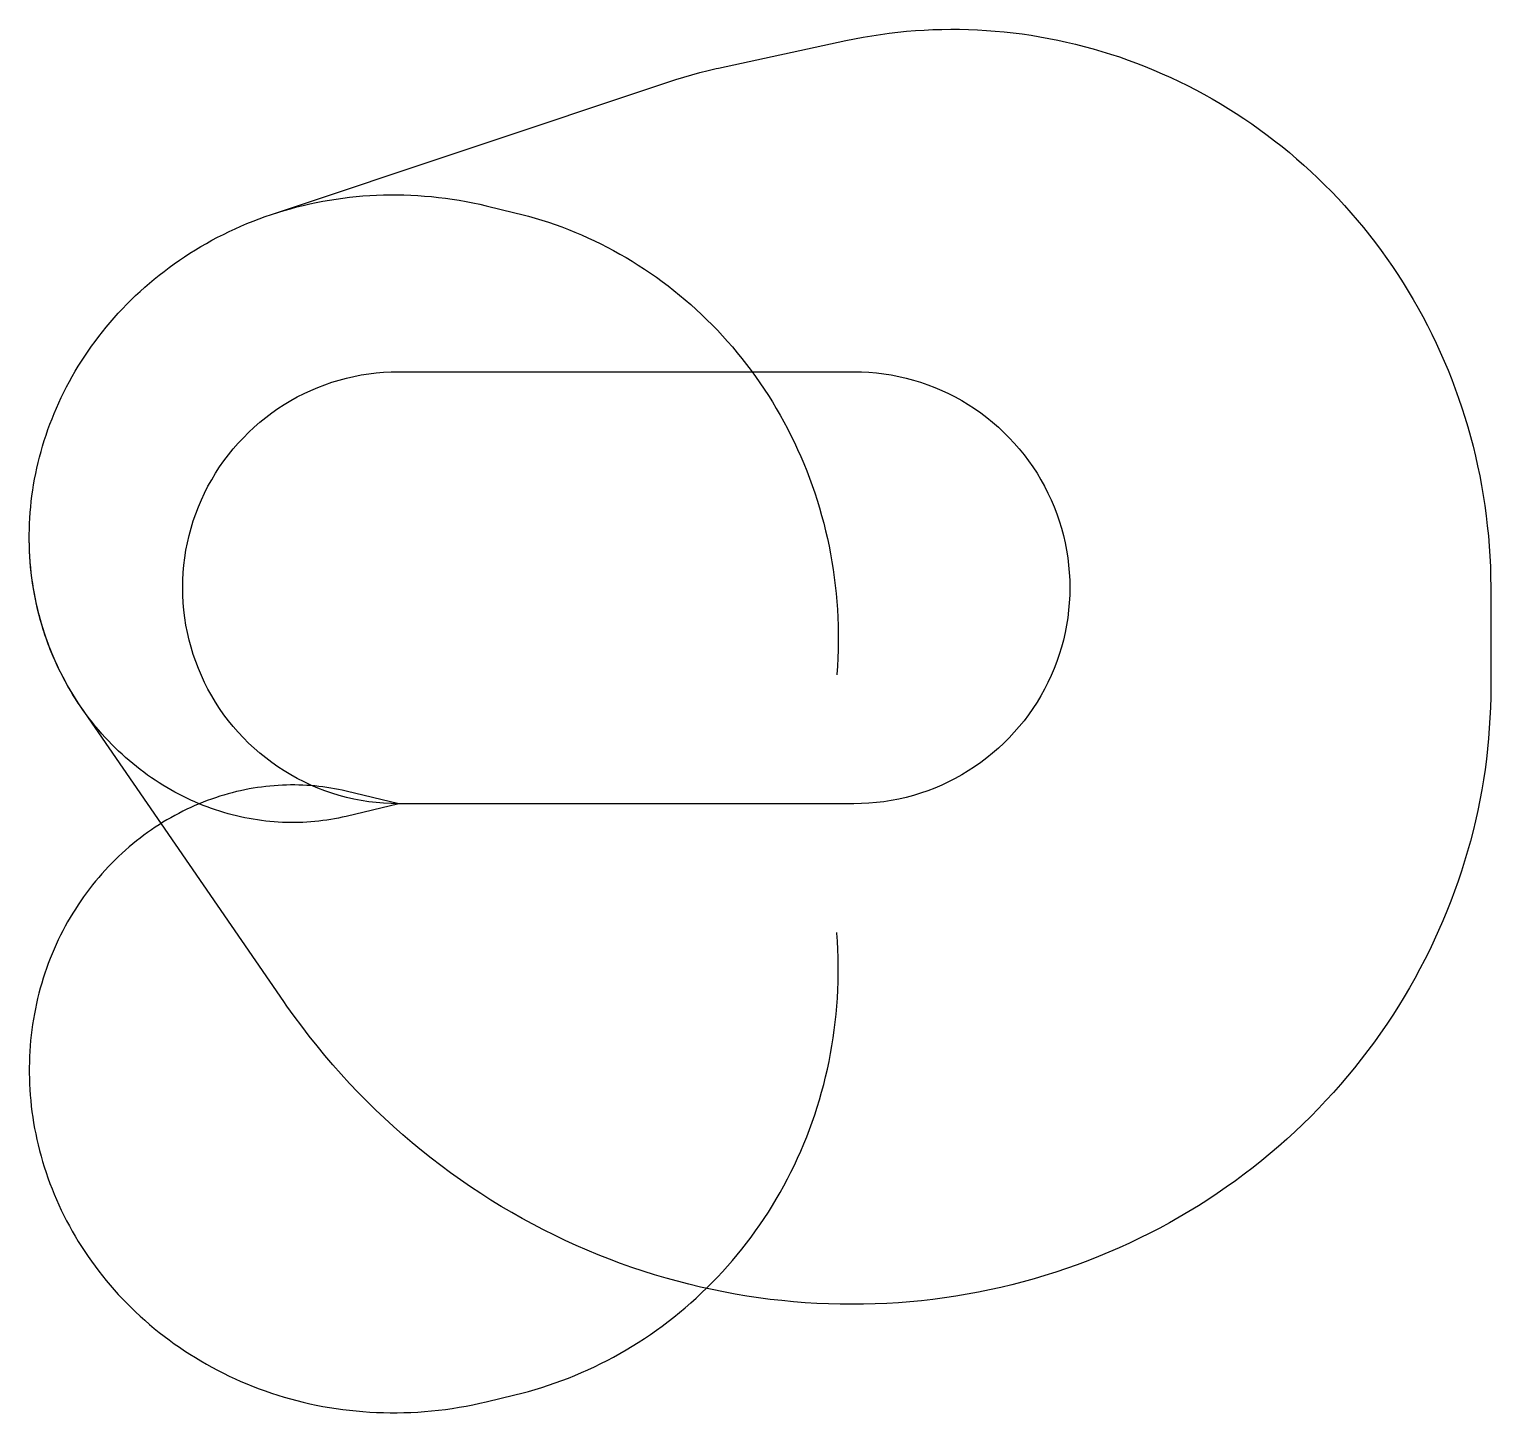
# Model space of a CAD drawing. Header units: metres. Extents: x -14274 to 42188, y -23522 to 29917.
import ezdxf

# ---------------------------------------------------------------- set-up
doc = ezdxf.new("R2010")
doc.units = ezdxf.units.M

msp = doc.modelspace()

# ---------------------------------------------------------------- linework, layer by layer
at = {"layer": 'NorminalTrack', "color": 1}
msp.add_lwpolyline([(0, 0), (0, 0), (-291, 5), (-582, 20), (-872, 46), (-1161, 81), (-1449, 127), (-1735, 182), (-2019, 248), (-2300, 323), (-2579, 408), (-2854, 503), (-3126, 608), (-3394, 721), (-3658, 845), (-3917, 977), (-4172, 1118), (-4422, 1268), (-4666, 1427), (-4905, 1594), (-5137, 1769), (-5364, 1952), (-5584, 2143), (-5797, 2342), (-6002, 2548), (-6201, 2761), (-6392, 2981), (-6575, 3207), (-6751, 3440), (-6918, 3678), (-7076, 3923), (-7226, 4172), (-7368, 4427), (-7500, 4686), (-7623, 4950), (-7737, 5219), (-7841, 5490), (-7936, 5766), (-8021, 6044), (-8097, 6326), (-8162, 6610), (-8218, 6895), (-8263, 7183), (-8299, 7472), (-8324, 7762), (-8339, 8053), (-8344, 8344), (-8339, 8636), (-8324, 8927), (-8299, 9217), (-8263, 9506), (-8218, 9793), (-8162, 10079), (-8097, 10363), (-8021, 10644), (-7936, 10923), (-7841, 11198), (-7737, 11470), (-7623, 11738), (-7500, 12002), (-7368, 12262), (-7226, 12517), (-7076, 12766), (-6918, 13011), (-6751, 13249), (-6575, 13482), (-6392, 13708), (-6201, 13928), (-6002, 14141), (-5797, 14347), (-5584, 14546), (-5364, 14737), (-5137, 14920), (-4905, 15095), (-4666, 15262), (-4422, 15421), (-4172, 15571), (-3917, 15712), (-3658, 15844), (-3394, 15967), (-3126, 16081), (-2854, 16186), (-2579, 16280), (-2300, 16366), (-2019, 16441), (-1735, 16507), (-1449, 16562), (-1161, 16608), (-872, 16643), (-582, 16669), (-291, 16684), (0, 16689), (0, 16689), (17581, 16689), (17581, 16689), (17872, 16684), (18163, 16669), (18453, 16643), (18742, 16608), (19030, 16562), (19316, 16507), (19600, 16441), (19881, 16366), (20160, 16280), (20435, 16186), (20707, 16081), (20975, 15967), (21239, 15844), (21499, 15712), (21753, 15571), (22003, 15421), (22247, 15262), (22486, 15095), (22718, 14920), (22945, 14737), (23165, 14546), (23378, 14347), (23584, 14141), (23782, 13928), (23973, 13708), (24157, 13482), (24332, 13249), (24499, 13011), (24658, 12766), (24808, 12517), (24949, 12262), (25081, 12002), (25204, 11738), (25318, 11470), (25422, 11198), (25517, 10923), (25602, 10644), (25678, 10363), (25743, 10079), (25799, 9793), (25844, 9506), (25880, 9217), (25905, 8927), (25920, 8636), (25926, 8344), (25920, 8053), (25905, 7762), (25880, 7472), (25844, 7183), (25799, 6895), (25743, 6610), (25678, 6326), (25602, 6044), (25517, 5766), (25422, 5490), (25318, 5219), (25204, 4950), (25081, 4686), (24949, 4427), (24808, 4172), (24658, 3923), (24499, 3678), (24332, 3440), (24157, 3207), (23973, 2981), (23782, 2761), (23584, 2548), (23378, 2342), (23165, 2143), (22945, 1952), (22718, 1769), (22486, 1594), (22247, 1427), (22003, 1268), (21753, 1118), (21499, 977), (21239, 845), (20975, 721), (20707, 608), (20435, 503), (20160, 408), (19881, 323), (19600, 248), (19316, 182), (19030, 127), (18742, 81), (18453, 46), (18163, 20), (17872, 5), (17581, 0), (0, 0)], dxfattribs=at)
at = {"layer": 'WindSpiral', "color": 5}
for points in [[(0, 0), (-2032, -487), (-2179, -521), (-2327, -552), (-2476, -581), (-2626, -607), (-2777, -631), (-2930, -652), (-3083, -671), (-3237, -687), (-3391, -701), (-3547, -711), (-3703, -720), (-3860, -725), (-4018, -728), (-4177, -727), (-4335, -725), (-4495, -719), (-4655, -711), (-4815, -699), (-4976, -685), (-5137, -668), (-5298, -648), (-5460, -625), (-5621, -600), (-5783, -571), (-5945, -540), (-6107, -505), (-6268, -468), (-6430, -427), (-6592, -384), (-6753, -337), (-6914, -288), (-7075, -236), (-7235, -181), (-7395, -122), (-7554, -61), (-7713, 3), (-7872, 71), (-8029, 141), (-8186, 214), (-8342, 290), (-8497, 370), (-8652, 452), (-8805, 537), (-8958, 625), (-9109, 716), (-9260, 810), (-9409, 907), (-9557, 1007), (-9703, 1110), (-9849, 1216), (-9992, 1324), (-10135, 1436), (-10276, 1550), (-10415, 1667), (-10553, 1787), (-10689, 1910), (-10823, 2035), (-10956, 2163), (-11087, 2294), (-11216, 2428), (-11343, 2564), (-11467, 2703), (-11590, 2844), (-11711, 2988), (-11830, 3135), (-11946, 3284), (-12060, 3436), (-12172, 3590), (-12281, 3746), (-12388, 3905), (-12493, 4066), (-12595, 4230), (-12694, 4395), (-12791, 4563), (-12885, 4733), (-12977, 4906), (-13066, 5080), (-13152, 5256), (-13235, 5435), (-13315, 5615), (-13392, 5798), (-13466, 5982), (-13538, 6168), (-13606, 6356), (-13671, 6545), (-13733, 6736), (-13792, 6929), (-13848, 7124), (-13900, 7319), (-13949, 7517), (-13995, 7715), (-14037, 7916), (-14076, 8117), (-14112, 8320), (-14144, 8523), (-14173, 8728), (-14198, 8934), (-14219, 9141), (-14238, 9349), (-14252, 9558), (-14263, 9767), (-14270, 9978), (-14274, 10189), (-14274, 10400), (-14270, 10613), (-14262, 10825), (-14251, 11038), (-14236, 11252), (-14217, 11466), (-14194, 11680), (-14168, 11894), (-14138, 12108), (-14104, 12322), (-14066, 12537), (-14024, 12751), (-13979, 12965), (-13929, 13178), (-13876, 13392), (-13819, 13605), (-13757, 13817), (-13693, 14029), (-13624, 14241), (-13551, 14451), (-13475, 14661), (-13394, 14870), (-13310, 15079), (-13222, 15286), (-13130, 15492), (-13034, 15697), (-12934, 15901), (-12831, 16104), (-12724, 16306), (-12613, 16506), (-12498, 16704), (-12379, 16901), (-12257, 17097), (-12131, 17291), (-12001, 17483), (-11868, 17673), (-11731, 17861), (-11590, 18048), (-11446, 18232), (-11298, 18415), (-11147, 18595), (-10992, 18773), (-10833, 18949), (-10672, 19122), (-10506, 19293), (-10338, 19461), (-10166, 19627), (-9991, 19790), (-9812, 19951), (-9630, 20108), (-9446, 20263), (-9258, 20416), (-9066, 20565), (-8872, 20711), (-8675, 20854), (-8475, 20994), (-8272, 21131), (-8066, 21264), (-7857, 21394), (-7646, 21521), (-7432, 21645), (-7215, 21765), (-6996, 21881), (-6774, 21994), (-6550, 22103), (-6323, 22209), (-6094, 22311), (-5862, 22409), (-5629, 22503), (-5393, 22594), (-5155, 22680), (-4915, 22762), (-4915, 22762), (10401, 27878), (10707, 27977), (11015, 28071), (11326, 28160), (11638, 28244), (11953, 28322), (12269, 28395), (12353, 28413), (17278, 29478), (17608, 29547), (17939, 29609), (18272, 29666), (18607, 29717), (18942, 29763), (19280, 29803), (19618, 29836), (19958, 29864), (20298, 29886), (20640, 29902), (20982, 29913), (21325, 29917), (21669, 29915), (22013, 29907), (22358, 29894), (22703, 29874), (23048, 29848), (23393, 29816), (23738, 29778), (24083, 29734), (24428, 29683), (24772, 29627), (25116, 29564), (25460, 29496), (25803, 29421), (26145, 29340), (26486, 29253), (26826, 29160), (27165, 29061), (27502, 28956), (27839, 28845), (28174, 28728), (28507, 28604), (28839, 28475), (29169, 28340), (29497, 28198), (29824, 28051), (30148, 27898), (30470, 27739), (30789, 27574), (31107, 27403), (31421, 27226), (31733, 27044), (32043, 26856), (32349, 26662), (32653, 26463), (32954, 26258), (33251, 26047), (33545, 25831), (33836, 25610), (34123, 25383), (34407, 25151), (34687, 24913), (34964, 24670), (35237, 24422), (35505, 24169), (35770, 23911), (36030, 23647), (36287, 23379), (36539, 23106), (36786, 22828), (37029, 22546), (37268, 22259), (37502, 21967), (37731, 21671), (37955, 21370), (38174, 21065), (38388, 20756), (38597, 20442), (38801, 20124), (39000, 19803), (39193, 19477), (39381, 19148), (39564, 18815), (39741, 18478), (39912, 18138), (40077, 17794), (40237, 17447), (40391, 17096), (40539, 16742), (40681, 16386), (40817, 16026), (40947, 15663), (41070, 15298), (41188, 14930), (41299, 14559), (41404, 14186), (41502, 13811), (41595, 13433), (41680, 13054), (41759, 12672), (41832, 12288), (41898, 11903), (41957, 11516), (42010, 11127), (42055, 10737), (42095, 10345), (42127, 9953), (42152, 9559), (42171, 9164), (42183, 8768), (42188, 8372), (42188, 8291), (42188, 4511), (42184, 4114), (42174, 3716), (42157, 3318), (42132, 2920), (42101, 2522), (42063, 2124), (42017, 1726), (41965, 1328), (41905, 931), (41839, 534), (41766, 137), (41685, -258), (41598, -653), (41503, -1046), (41402, -1439), (41293, -1830), (41178, -2220), (41055, -2608), (40926, -2995), (40789, -3380), (40646, -3763), (40496, -4144), (40339, -4523), (40175, -4900), (40005, -5274), (39828, -5646), (39643, -6015), (39453, -6381), (39255, -6745), (39051, -7105), (38841, -7463), (38624, -7817), (38400, -8168), (38170, -8515), (37934, -8859), (37691, -9199), (37442, -9536), (37187, -9868), (36926, -10196), (36659, -10521), (36386, -10841), (36106, -11156), (35821, -11467), (35530, -11774), (35234, -12076), (34932, -12373), (34624, -12665), (34310, -12952), (33992, -13234), (33668, -13511), (33338, -13782), (33004, -14048), (32665, -14308), (32320, -14563), (31971, -14813), (31617, -15056), (31258, -15293), (30895, -15525), (30527, -15750), (30154, -15970), (29778, -16183), (29397, -16389), (29012, -16590), (28624, -16783), (28231, -16971), (27835, -17151), (27435, -17325), (27031, -17492), (26624, -17653), (26214, -17806), (25801, -17952), (25384, -18092), (24965, -18224), (24543, -18349), (24118, -18467), (23690, -18577), (23260, -18681), (22828, -18776), (22394, -18865), (21957, -18946), (21519, -19019), (21079, -19085), (20637, -19143), (20194, -19194), (19749, -19236), (19303, -19272), (18856, -19299), (18407, -19318), (17958, -19330), (17509, -19334), (17058, -19330), (16607, -19318), (16156, -19299), (15705, -19271), (15253, -19236), (14802, -19192), (14351, -19141), (13901, -19081), (13450, -19014), (13001, -18939), (12552, -18856), (12105, -18765), (11658, -18666), (11213, -18559), (10768, -18444), (10326, -18321), (9885, -18190), (9446, -18052), (9009, -17906), (8573, -17752), (8140, -17590), (7710, -17420), (7282, -17243), (6856, -17058), (6433, -16865), (6014, -16665), (5597, -16457), (5183, -16242), (4773, -16019), (4366, -15789), (3962, -15551), (3563, -15306), (3167, -15054), (2775, -14795), (2387, -14528), (2004, -14254), (1625, -13974), (1250, -13686), (880, -13392), (514, -13091), (154, -12783), (-202, -12468), (-552, -12147), (-897, -11820), (-1237, -11486), (-1571, -11146), (-1900, -10799), (-2223, -10447), (-2540, -10088), (-2852, -9723), (-3157, -9353), (-3456, -8977), (-3749, -8595), (-4036, -8208), (-4316, -7815), (-4436, -7642), (-12271, 3731), (-12378, 3890), (-12483, 4051), (-12585, 4214), (-12685, 4380), (-12782, 4547), (-12877, 4717), (-12968, 4889), (-13057, 5064), (-13144, 5240), (-13227, 5418), (-13307, 5598), (-13385, 5781), (-13460, 5965), (-13531, 6150), (-13600, 6338), (-13665, 6527), (-13727, 6718), (-13787, 6911), (-13842, 7105), (-13895, 7301), (-13945, 7498), (-13991, 7697), (-14033, 7897), (-14073, 8098), (-14109, 8301), (-14141, 8504), (-14170, 8709), (-14196, 8915), (-14218, 9122), (-14236, 9330), (-14251, 9538), (-14262, 9748), (-14270, 9958), (-14274, 10169), (-14274, 10288)], [(0, 0), (-2032, -487), (-2179, -521), (-2327, -552), (-2476, -581), (-2626, -607), (-2777, -631), (-2930, -652), (-3083, -671), (-3237, -687), (-3391, -701), (-3547, -711), (-3703, -720), (-3860, -725), (-4018, -728), (-4177, -727), (-4335, -725), (-4495, -719), (-4655, -711), (-4815, -699), (-4976, -685), (-5137, -668), (-5298, -648), (-5460, -625), (-5621, -600), (-5783, -571), (-5945, -540), (-6107, -505), (-6268, -468), (-6430, -427), (-6592, -384), (-6753, -337), (-6914, -288), (-7075, -236), (-7235, -181), (-7395, -122), (-7554, -61), (-7713, 3), (-7872, 71), (-8029, 141), (-8186, 214), (-8342, 290), (-8497, 370), (-8652, 452), (-8805, 537), (-8958, 625), (-9109, 716), (-9260, 810), (-9409, 907), (-9557, 1007), (-9703, 1110), (-9849, 1216), (-9992, 1324), (-10135, 1436), (-10276, 1550), (-10415, 1667), (-10553, 1787), (-10689, 1910), (-10823, 2035), (-10956, 2163), (-11087, 2294), (-11216, 2428), (-11343, 2564), (-11467, 2703), (-11590, 2844), (-11711, 2988), (-11830, 3135), (-11946, 3284), (-12060, 3436), (-12172, 3590), (-12281, 3746), (-12388, 3905), (-12493, 4066), (-12595, 4230), (-12694, 4395), (-12791, 4563), (-12885, 4733), (-12977, 4906), (-13066, 5080), (-13152, 5256), (-13235, 5435), (-13315, 5615), (-13392, 5798), (-13466, 5982), (-13538, 6168), (-13606, 6356), (-13671, 6545), (-13733, 6736), (-13792, 6929), (-13848, 7124), (-13900, 7319), (-13949, 7517), (-13995, 7715), (-14037, 7916), (-14076, 8117), (-14112, 8320), (-14144, 8523), (-14173, 8728), (-14198, 8934), (-14219, 9141), (-14238, 9349), (-14252, 9558), (-14263, 9767), (-14270, 9978), (-14274, 10189), (-14274, 10400), (-14270, 10613), (-14262, 10825), (-14251, 11038), (-14236, 11252), (-14217, 11466), (-14194, 11680), (-14168, 11894), (-14138, 12108), (-14104, 12322), (-14066, 12537), (-14024, 12751), (-13979, 12965), (-13929, 13178), (-13876, 13392), (-13819, 13605), (-13757, 13817), (-13693, 14029), (-13624, 14241), (-13551, 14451), (-13475, 14661), (-13394, 14870), (-13310, 15079), (-13222, 15286), (-13130, 15492), (-13034, 15697), (-12934, 15901), (-12831, 16104), (-12724, 16306), (-12613, 16506), (-12498, 16704), (-12379, 16901), (-12257, 17097), (-12131, 17291), (-12001, 17483), (-11868, 17673), (-11731, 17861), (-11590, 18048), (-11446, 18232), (-11298, 18415), (-11147, 18595), (-10992, 18773), (-10833, 18949), (-10672, 19122), (-10506, 19293), (-10338, 19461), (-10166, 19627), (-9991, 19790), (-9812, 19951), (-9630, 20108), (-9446, 20263), (-9258, 20416), (-9066, 20565), (-8872, 20711), (-8675, 20854), (-8475, 20994), (-8272, 21131), (-8066, 21264), (-7857, 21394), (-7646, 21521), (-7432, 21645), (-7215, 21765), (-6996, 21881), (-6774, 21994), (-6550, 22103), (-6323, 22209), (-6094, 22311), (-5862, 22409), (-5629, 22503), (-5393, 22594), (-5155, 22680), (-4915, 22762), (-4673, 22841), (-4430, 22915), (-4184, 22986), (-3937, 23052), (-3688, 23114), (-3437, 23171), (-3185, 23225), (-2931, 23274), (-2676, 23319), (-2419, 23359), (-2162, 23395), (-1903, 23427), (-1643, 23454), (-1382, 23477), (-1120, 23495), (-857, 23509), (-594, 23518), (-329, 23522), (-64, 23522), (201, 23517), (467, 23508), (733, 23494), (1000, 23475), (1267, 23451), (1534, 23423), (1801, 23390), (2068, 23353), (2335, 23310), (2601, 23263), (2868, 23211), (3134, 23154), (3383, 23097), (4492, 22831), (4752, 22767), (5012, 22697), (5271, 22623), (5530, 22544), (5787, 22461), (6044, 22372), (6299, 22279), (6554, 22182), (6807, 22080), (7059, 21973), (7310, 21861), (7559, 21745), (7807, 21625), (8053, 21500), (8297, 21370), (8540, 21235), (8781, 21097), (9019, 20953), (9256, 20806), (9491, 20653), (9723, 20497), (9953, 20336), (10181, 20171), (10406, 20001), (10629, 19827), (10849, 19649), (11067, 19467), (11282, 19280), (11494, 19090), (11703, 18895), (11908, 18696), (12111, 18494), (12311, 18287), (12508, 18076), (12701, 17862), (12891, 17644), (13077, 17422), (13260, 17197), (13439, 16968), (13615, 16735), (13786, 16499), (13954, 16259), (14118, 16016), (14279, 15770), (14435, 15520), (14587, 15267), (14735, 15011), (14879, 14752), (15018, 14490), (15153, 14225), (15284, 13957), (15410, 13687), (15532, 13414), (15650, 13138), (15762, 12859), (15870, 12578), (15974, 12295), (16072, 12009), (16166, 11721), (16255, 11431), (16339, 11139), (16418, 10845), (16492, 10549), (16560, 10251), (16624, 9952), (16683, 9650), (16737, 9348), (16785, 9043), (16828, 8738), (16866, 8431), (16898, 8123), (16926, 7813), (16948, 7503), (16964, 7192), (16975, 6880), (16981, 6567), (16981, 6254), (16976, 5940), (16965, 5625), (16948, 5311), (16927, 4996), (16925, 4976)], [(0, 0), (-2032, 487), (-2179, 521), (-2327, 552), (-2476, 581), (-2626, 607), (-2777, 631), (-2930, 652), (-3083, 671), (-3237, 687), (-3391, 701), (-3547, 711), (-3703, 720), (-3860, 725), (-4018, 728), (-4177, 727), (-4335, 725), (-4495, 719), (-4655, 711), (-4815, 699), (-4976, 685), (-5137, 668), (-5298, 648), (-5460, 625), (-5621, 600), (-5783, 571), (-5945, 540), (-6107, 505), (-6268, 468), (-6430, 427), (-6592, 384), (-6753, 337), (-6914, 288), (-7075, 236), (-7235, 181), (-7395, 122), (-7554, 61), (-7713, -3), (-7872, -71), (-8029, -141), (-8186, -214), (-8342, -290), (-8497, -370), (-8652, -452), (-8805, -537), (-8958, -625), (-9109, -716), (-9260, -810), (-9409, -907), (-9557, -1007), (-9703, -1110), (-9849, -1216), (-9992, -1324), (-10135, -1436), (-10276, -1550), (-10415, -1667), (-10553, -1787), (-10689, -1910), (-10823, -2035), (-10956, -2163), (-11087, -2294), (-11216, -2428), (-11343, -2564), (-11467, -2703), (-11590, -2844), (-11711, -2988), (-11830, -3135), (-11946, -3284), (-12060, -3436), (-12172, -3590), (-12281, -3746), (-12388, -3905), (-12493, -4066), (-12595, -4230), (-12694, -4395), (-12791, -4563), (-12885, -4733), (-12977, -4906), (-13066, -5080), (-13152, -5256), (-13235, -5435), (-13315, -5615), (-13392, -5798), (-13466, -5982), (-13538, -6168), (-13606, -6356), (-13671, -6545), (-13733, -6736), (-13792, -6929), (-13848, -7124), (-13900, -7319), (-13949, -7517), (-13995, -7715), (-14037, -7916), (-14076, -8117), (-14112, -8320), (-14144, -8523), (-14173, -8728), (-14198, -8934), (-14219, -9141), (-14238, -9349), (-14252, -9558), (-14263, -9767), (-14270, -9978), (-14274, -10189), (-14274, -10400), (-14270, -10613), (-14262, -10825), (-14251, -11038), (-14236, -11252), (-14217, -11466), (-14194, -11680), (-14168, -11894), (-14138, -12108), (-14104, -12322), (-14066, -12537), (-14024, -12751), (-13979, -12965), (-13929, -13178), (-13876, -13392), (-13819, -13605), (-13757, -13817), (-13693, -14029), (-13624, -14241), (-13551, -14451), (-13475, -14661), (-13394, -14870), (-13310, -15079), (-13222, -15286), (-13130, -15492), (-13034, -15697), (-12934, -15901), (-12831, -16104), (-12724, -16306), (-12613, -16506), (-12498, -16704), (-12379, -16901), (-12257, -17097), (-12131, -17291), (-12001, -17483), (-11868, -17673), (-11731, -17861), (-11590, -18048), (-11446, -18232), (-11298, -18415), (-11147, -18595), (-10992, -18773), (-10833, -18949), (-10672, -19122), (-10506, -19293), (-10338, -19461), (-10166, -19627), (-9991, -19790), (-9812, -19951), (-9630, -20108), (-9446, -20263), (-9258, -20416), (-9066, -20565), (-8872, -20711), (-8675, -20854), (-8475, -20994), (-8272, -21131), (-8066, -21264), (-7857, -21394), (-7646, -21521), (-7432, -21645), (-7215, -21765), (-6996, -21881), (-6774, -21994), (-6550, -22103), (-6323, -22209), (-6094, -22311), (-5862, -22409), (-5629, -22503), (-5393, -22594), (-5155, -22680), (-4915, -22762), (-4673, -22841), (-4430, -22915), (-4184, -22986), (-3937, -23052), (-3688, -23114), (-3437, -23171), (-3185, -23225), (-2931, -23274), (-2676, -23319), (-2419, -23359), (-2162, -23395), (-1903, -23427), (-1643, -23454), (-1382, -23477), (-1120, -23495), (-857, -23509), (-594, -23518), (-329, -23522), (-64, -23522), (201, -23517), (467, -23508), (733, -23494), (1000, -23475), (1267, -23451), (1534, -23423), (1801, -23390), (2068, -23353), (2335, -23310), (2601, -23263), (2868, -23211), (3134, -23154), (3383, -23097), (4492, -22831), (4752, -22767), (5012, -22697), (5271, -22623), (5530, -22544), (5787, -22461), (6044, -22372), (6299, -22279), (6554, -22182), (6807, -22080), (7059, -21973), (7310, -21861), (7559, -21745), (7807, -21625), (8053, -21500), (8297, -21370), (8540, -21235), (8781, -21097), (9019, -20953), (9256, -20806), (9491, -20653), (9723, -20497), (9953, -20336), (10181, -20171), (10406, -20001), (10629, -19827), (10849, -19649), (11067, -19467), (11282, -19280), (11494, -19090), (11703, -18895), (11908, -18696), (12111, -18494), (12311, -18287), (12508, -18076), (12701, -17862), (12891, -17644), (13077, -17422), (13260, -17197), (13439, -16968), (13615, -16735), (13786, -16499), (13954, -16259), (14118, -16016), (14279, -15770), (14435, -15520), (14587, -15267), (14735, -15011), (14879, -14752), (15018, -14490), (15153, -14225), (15284, -13957), (15410, -13687), (15532, -13414), (15650, -13138), (15762, -12859), (15870, -12578), (15974, -12295), (16072, -12009), (16166, -11721), (16255, -11431), (16339, -11139), (16418, -10845), (16492, -10549), (16560, -10251), (16624, -9952), (16683, -9650), (16737, -9348), (16785, -9043), (16828, -8738), (16866, -8431), (16898, -8123), (16926, -7813), (16948, -7503), (16964, -7192), (16975, -6880), (16981, -6567), (16981, -6254), (16976, -5940), (16965, -5625), (16948, -5311), (16927, -4996), (16925, -4976)]]:
    msp.add_lwpolyline(points, dxfattribs=at)

doc.saveas('drawing.dxf')
